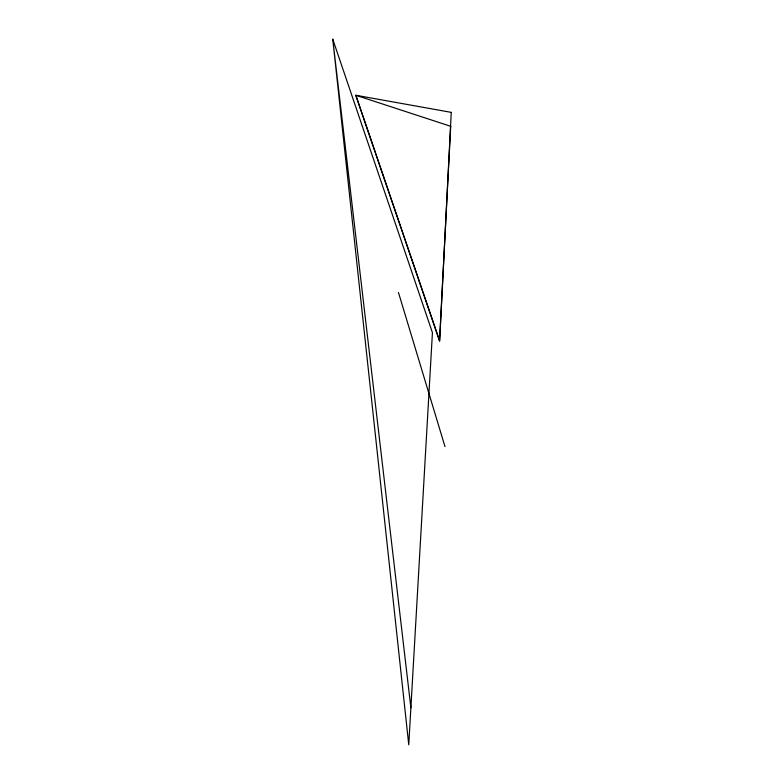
<?xml version="1.0" encoding="UTF-8"?>
<svg xmlns="http://www.w3.org/2000/svg" width="784" height="784" viewBox="0 0 784 784"><rect width="100%" height="100%" fill="white"/><g stroke="black" fill="none" stroke-linecap="round" stroke-linejoin="round"><path stroke-width="1.18" d="M332.759 39.2L432.435 332.69L408.758 744.8L332.759 39.2L410.885 707.815M398.478 292.559L444.989 446.615M451.241 112.367L439.648 341.118L355.799 95.246L451.241 112.367M450.712 126.302L439.54 340.815L355.799 95.246L450.712 126.302"/></g></svg>
